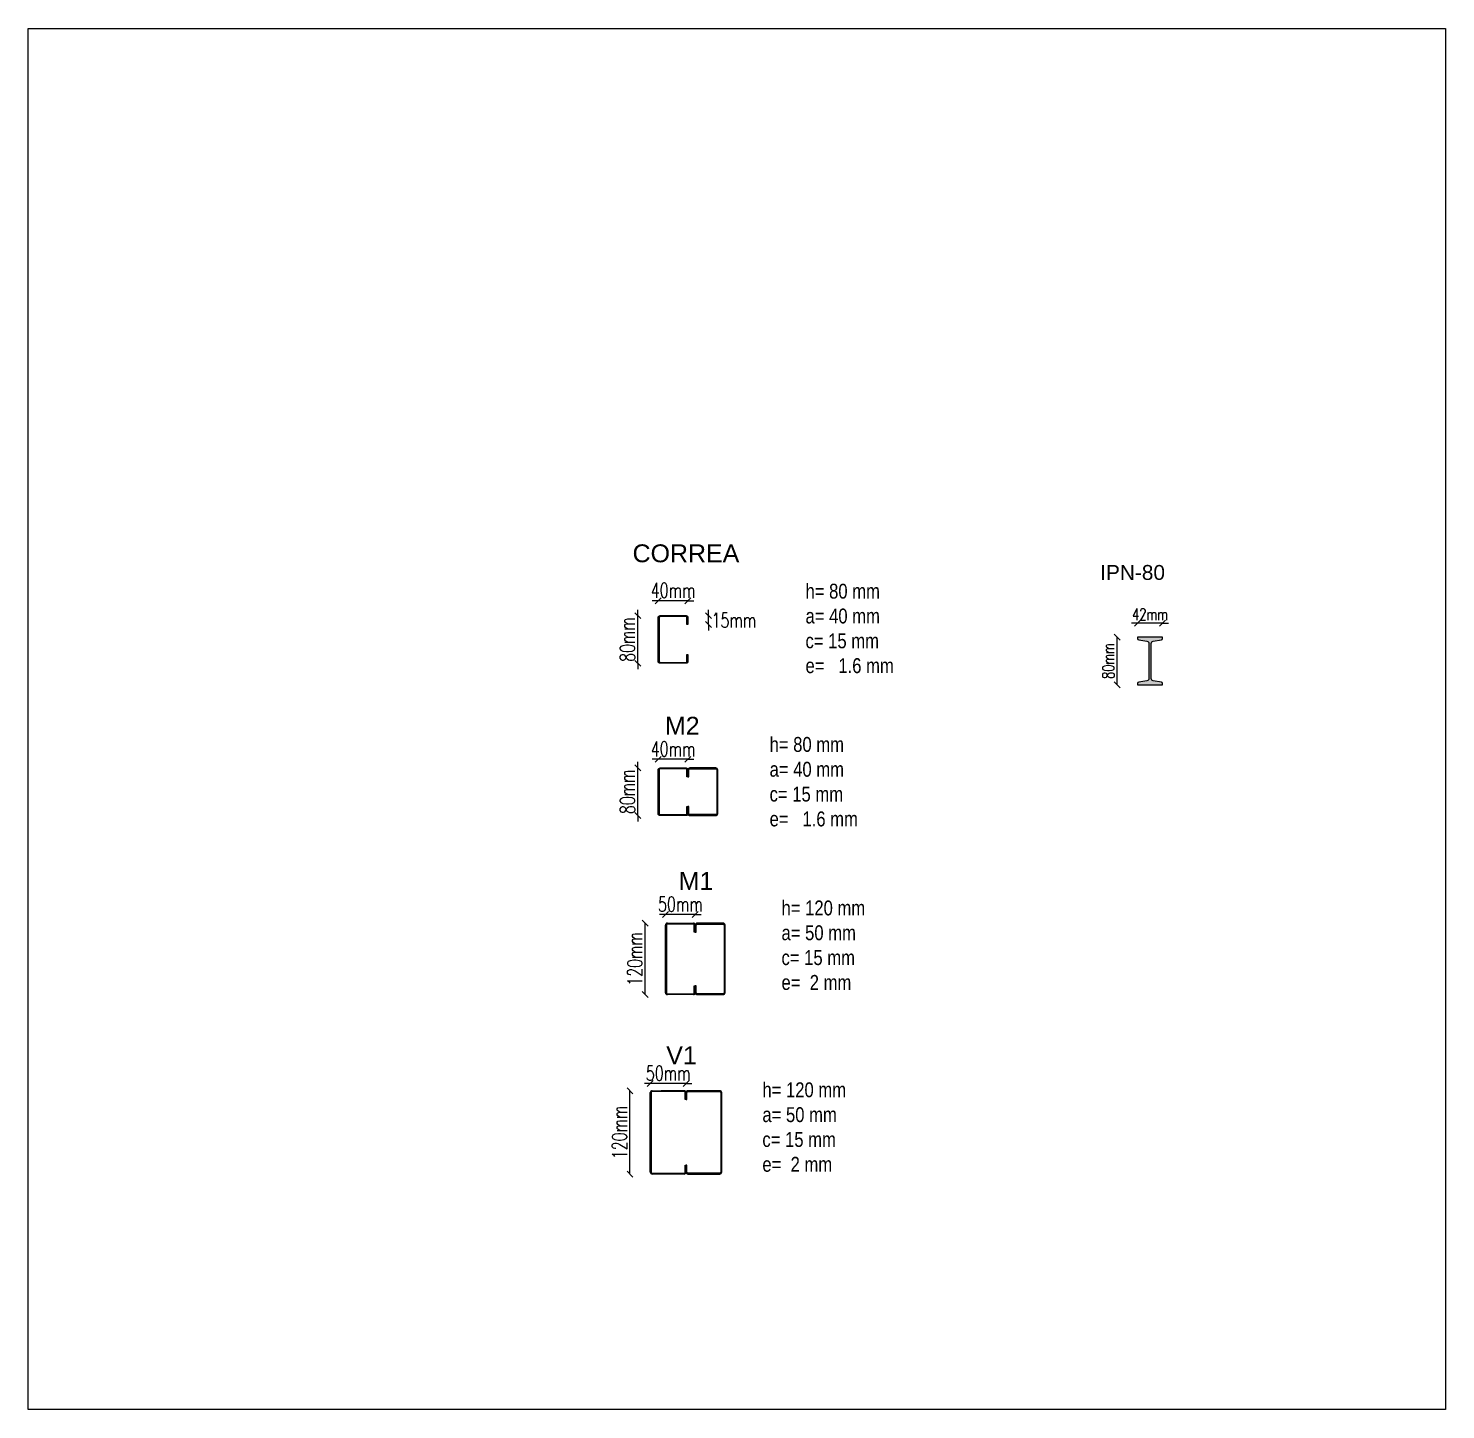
# Model space of a CAD drawing. Header units: millimetres. Extents: x 167 to 347, y -139 to 78.
# Drawn here: x 243.352 to 245.732, y -20.364 to -18.046 of the extents above; entities that cross this region are included whole.
import ezdxf

# ---------------------------------------------------------------- set-up
doc = ezdxf.new("R2010")
doc.units = ezdxf.units.MM
doc.header["$LTSCALE"] = 0.1
doc.header["$MEASUREMENT"] = 0
doc.header["$PDMODE"] = 3
doc.header["$PDSIZE"] = 0.1
doc.layers.get('DEFPOINTS').update_dxf_attribs({"color": 1})
doc.layers.add('00-COTAS', color=1, linetype='Continuous', lineweight=9)
doc.layers.add('SOMBRA', color=1, linetype='Continuous', lineweight=0)
doc.layers.add('CORREAS', color=170, linetype='Continuous')
doc.layers.add('ESTRUCTURAS', color=3, linetype='Continuous')
doc.styles.add('Arial30', font='arial.ttf', dxfattribs={"width": 0.8, "height": 0.3})
doc.styles.add('COTAS', font='ROMANS.shx', dxfattribs={"width": 0.7})
doc.dimstyles.new('COTA-20', dxfattribs={"dimscale": 1.75, "dimtxt": 0.015, "dimasz": 0.004, "dimexe": 0.08, "dimexo": 0.1, "dimgap": 0.005, "dimtad": 1, "dimzin": 0, "dimdsep": 46, "dimtxsty": 'COTAS', "dimblk": 'DOT', "dimcen": 0.1, "dimse1": 1, "dimse2": 1, "dimclrd": 256, "dimclre": 256, "dimclrt": 256, "dimadec": 0, "dimazin": 0, "dimtfac": 1, "dimtix": 1, "dimtmove": 2, "dimatfit": 3, "dimldrblk": 'DOT', "dimfxl": 0, "dimtolj": 1, "dimtzin": 0, "dimarcsym": 0})

# ---------------------------------------------------------------- blocks, each defined once
blk = doc.blocks.new('_Oblique')
at = {"color": 0, "linetype": 'ByBlock', "lineweight": -2}
blk.add_line((-0.5, -0.5), (0.5, 0.5), dxfattribs=at)
blk = doc.blocks.new('*D6')
at = {"layer": '00-COTAS', "lineweight": -2, "transparency": 16777216}
for p, q in [((244.4097, -19.0068), (244.3997, -19.0068)), ((244.4597, -19.0068), (244.4097, -19.0068)), ((244.4597, -19.0068), (244.4697, -19.0068))]:
    blk.add_line(p, q, dxfattribs=at)
at = {"layer": 'DEFPOINTS', "color": 0, "transparency": 16777216}
for p in [(244.4097, -19.0068), (244.4097, -19.0432), (244.4597, -19.041)]:
    blk.add_point(p, dxfattribs=at)
at = {"layer": '00-COTAS', "lineweight": -2, "transparency": 16777216, "xscale": 0.01, "yscale": 0.01, "zscale": 0.01}
blk.add_blockref('_Oblique', (244.4097, -19.0068), dxfattribs=at)
at = {"layer": '00-COTAS', "lineweight": -2, "transparency": 16777216, "xscale": 0.01, "yscale": 0.01, "zscale": 0.01, "rotation": 180}
blk.add_blockref('_Oblique', (244.4597, -19.0068), dxfattribs=at)
at = {"layer": '00-COTAS', "transparency": 16777216, "insert": (244.4347, -18.9893), "char_height": 0.025, "attachment_point": 5, "style": 'COTAS'}
blk.add_mtext('\\A1;40mm', dxfattribs=at)
blk = doc.blocks.new('_Dot')
at = {"color": 0, "linetype": 'ByBlock', "lineweight": -2}
blk.add_line((-0.5, 0), (-1, 0), dxfattribs=at)
at = {"color": 0, "linetype": 'ByBlock', "const_width": 0.5}
blk.add_lwpolyline([(-0.25, 0, 1), (0.25, 0, 1)], format="xyb", close=True, dxfattribs=at)
blk = doc.blocks.new('*D7')
at = {"layer": '00-COTAS', "lineweight": -2, "transparency": 16777216}
for p, q in [((244.3756, -19.0319), (244.3756, -19.0219)), ((244.3756, -19.1119), (244.3756, -19.0319)), ((244.3756, -19.1119), (244.3756, -19.1219))]:
    blk.add_line(p, q, dxfattribs=at)
at = {"layer": 'DEFPOINTS', "color": 0, "transparency": 16777216}
for p in [(244.3756, -19.0319), (244.4192, -19.0319), (244.4192, -19.1119)]:
    blk.add_point(p, dxfattribs=at)
at = {"layer": '00-COTAS', "lineweight": -2, "transparency": 16777216, "xscale": 0.01, "yscale": 0.01, "zscale": 0.01}
for p, rotation in [((244.3756, -19.0319), 270), ((244.3756, -19.1119), 90)]:
    blk.add_blockref('_Oblique', p, dxfattribs=dict(at, rotation=rotation))
at = {"layer": '00-COTAS', "transparency": 16777216, "insert": (244.3581, -19.0719), "char_height": 0.025, "attachment_point": 5, "rotation": 90, "style": 'COTAS'}
blk.add_mtext('\\A1;80mm', dxfattribs=at)
blk = doc.blocks.new('*D8')
at = {"layer": '00-COTAS', "lineweight": -2, "transparency": 16777216}
for p, q in [((244.4943, -19.0319), (244.4943, -19.0219)), ((244.4943, -19.0469), (244.4943, -19.0319)), ((244.4943, -19.0469), (244.4943, -19.0569))]:
    blk.add_line(p, q, dxfattribs=at)
at = {"layer": 'DEFPOINTS', "color": 0, "transparency": 16777216}
for p in [(244.446, -19.0319), (244.4943, -19.0319), (244.4581, -19.0469)]:
    blk.add_point(p, dxfattribs=at)
at = {"layer": '00-COTAS', "lineweight": -2, "transparency": 16777216, "xscale": 0.01, "yscale": 0.01, "zscale": 0.01}
for p, rotation in [((244.4943, -19.0319), 270), ((244.4943, -19.0469), 90)]:
    blk.add_blockref('_Oblique', p, dxfattribs=dict(at, rotation=rotation))
at = {"layer": '00-COTAS', "transparency": 16777216, "insert": (244.5368, -19.0394), "char_height": 0.025, "attachment_point": 5, "style": 'COTAS'}
blk.add_mtext('\\A1;15mm', dxfattribs=at)
blk = doc.blocks.new('*D9')
at = {"layer": '00-COTAS', "lineweight": -2, "transparency": 16777216}
for p, q in [((244.3756, -19.2874), (244.3756, -19.2774)), ((244.3756, -19.3674), (244.3756, -19.2874)), ((244.3756, -19.3674), (244.3756, -19.3774))]:
    blk.add_line(p, q, dxfattribs=at)
at = {"layer": 'DEFPOINTS', "color": 0, "transparency": 16777216}
for p in [(244.3756, -19.2874), (244.4192, -19.2874), (244.4192, -19.3674)]:
    blk.add_point(p, dxfattribs=at)
at = {"layer": '00-COTAS', "lineweight": -2, "transparency": 16777216, "xscale": 0.01, "yscale": 0.01, "zscale": 0.01}
for p, rotation in [((244.3756, -19.2874), 270), ((244.3756, -19.3674), 90)]:
    blk.add_blockref('_Oblique', p, dxfattribs=dict(at, rotation=rotation))
at = {"layer": '00-COTAS', "transparency": 16777216, "insert": (244.3581, -19.3274), "char_height": 0.025, "attachment_point": 5, "rotation": 90, "style": 'COTAS'}
blk.add_mtext('\\A1;80mm', dxfattribs=at)
blk = doc.blocks.new('*D230')
at = {"layer": '00-COTAS', "lineweight": -2, "transparency": 16777216}
blk.add_line((244.388, -19.6679), (244.388, -19.5479), dxfattribs=at)
at = {"layer": 'DEFPOINTS', "color": 0, "transparency": 16777216}
for p in [(244.388, -19.5479), (244.4316, -19.5479), (244.4316, -19.6679)]:
    blk.add_point(p, dxfattribs=at)
at = {"layer": '00-COTAS', "lineweight": -2, "transparency": 16777216, "xscale": 0.01, "yscale": 0.01, "zscale": 0.01}
for p, rotation in [((244.388, -19.5479), 90), ((244.388, -19.6679), 270)]:
    blk.add_blockref('_Oblique', p, dxfattribs=dict(at, rotation=rotation))
at = {"layer": '00-COTAS', "transparency": 16777216, "insert": (244.3705, -19.6079), "char_height": 0.025, "attachment_point": 5, "rotation": 90, "style": 'COTAS'}
blk.add_mtext('\\A1;120mm', dxfattribs=at)
blk = doc.blocks.new('*D231')
at = {"layer": '00-COTAS', "lineweight": -2, "transparency": 16777216}
for p, q in [((244.422, -19.5335), (244.412, -19.5335)), ((244.472, -19.5335), (244.422, -19.5335)), ((244.472, -19.5335), (244.482, -19.5335))]:
    blk.add_line(p, q, dxfattribs=at)
at = {"layer": 'DEFPOINTS', "color": 0, "transparency": 16777216}
for p in [(244.422, -19.5335), (244.422, -19.5699), (244.472, -19.5677)]:
    blk.add_point(p, dxfattribs=at)
at = {"layer": '00-COTAS', "lineweight": -2, "transparency": 16777216, "xscale": 0.01, "yscale": 0.01, "zscale": 0.01}
blk.add_blockref('_Oblique', (244.422, -19.5335), dxfattribs=at)
at = {"layer": '00-COTAS', "lineweight": -2, "transparency": 16777216, "xscale": 0.01, "yscale": 0.01, "zscale": 0.01, "rotation": 180}
blk.add_blockref('_Oblique', (244.472, -19.5335), dxfattribs=at)
at = {"layer": '00-COTAS', "transparency": 16777216, "insert": (244.447, -19.516), "char_height": 0.025, "attachment_point": 5, "style": 'COTAS'}
blk.add_mtext('\\A1;50mm', dxfattribs=at)
blk = doc.blocks.new('*D232')
at = {"layer": '00-COTAS', "lineweight": -2, "transparency": 16777216}
blk.add_line((244.3624, -19.9691), (244.3624, -19.8292), dxfattribs=at)
at = {"layer": 'DEFPOINTS', "color": 0, "transparency": 16777216}
for p in [(244.3624, -19.8292), (244.3993, -19.8292), (244.406, -19.9691)]:
    blk.add_point(p, dxfattribs=at)
at = {"layer": '00-COTAS', "lineweight": -2, "transparency": 16777216, "xscale": 0.01, "yscale": 0.01, "zscale": 0.01}
for p, rotation in [((244.3624, -19.8292), 90), ((244.3624, -19.9691), 270)]:
    blk.add_blockref('_Oblique', p, dxfattribs=dict(at, rotation=rotation))
at = {"layer": '00-COTAS', "transparency": 16777216, "insert": (244.3449, -19.8991), "char_height": 0.025, "attachment_point": 5, "rotation": 90, "style": 'COTAS'}
blk.add_mtext('\\A1;120mm', dxfattribs=at)
blk = doc.blocks.new('*D233')
at = {"layer": '00-COTAS', "lineweight": -2, "transparency": 16777216}
for p, q in [((244.3965, -19.8171), (244.3865, -19.8171)), ((244.4565, -19.8171), (244.3965, -19.8171)), ((244.4565, -19.8171), (244.4665, -19.8171))]:
    blk.add_line(p, q, dxfattribs=at)
at = {"layer": 'DEFPOINTS', "color": 0, "transparency": 16777216}
for p in [(244.3965, -19.8171), (244.4565, -19.8441), (244.3965, -19.8534)]:
    blk.add_point(p, dxfattribs=at)
at = {"layer": '00-COTAS', "lineweight": -2, "transparency": 16777216, "xscale": 0.01, "yscale": 0.01, "zscale": 0.01}
blk.add_blockref('_Oblique', (244.3965, -19.8171), dxfattribs=at)
at = {"layer": '00-COTAS', "lineweight": -2, "transparency": 16777216, "xscale": 0.01, "yscale": 0.01, "zscale": 0.01, "rotation": 180}
blk.add_blockref('_Oblique', (244.4565, -19.8171), dxfattribs=at)
at = {"layer": '00-COTAS', "transparency": 16777216, "insert": (244.4265, -19.7996), "char_height": 0.025, "attachment_point": 5, "style": 'COTAS'}
blk.add_mtext('\\A1;50mm', dxfattribs=at)
blk = doc.blocks.new('*D241')
at = {"layer": '00-COTAS', "lineweight": -2, "transparency": 16777216}
for p, q in [((245.2146, -19.0447), (245.2046, -19.0447)), ((245.2566, -19.0447), (245.2146, -19.0447)), ((245.2566, -19.0447), (245.2666, -19.0447))]:
    blk.add_line(p, q, dxfattribs=at)
at = {"layer": 'DEFPOINTS', "color": 0, "transparency": 16777216}
for p in [(245.2146, -19.0447), (245.2146, -19.068), (245.2566, -19.068)]:
    blk.add_point(p, dxfattribs=at)
at = {"layer": '00-COTAS', "lineweight": -2, "transparency": 16777216, "xscale": 0.01, "yscale": 0.01, "zscale": 0.01}
blk.add_blockref('_Oblique', (245.2146, -19.0447), dxfattribs=at)
at = {"layer": '00-COTAS', "lineweight": -2, "transparency": 16777216, "xscale": 0.01, "yscale": 0.01, "zscale": 0.01, "rotation": 180}
blk.add_blockref('_Oblique', (245.2566, -19.0447), dxfattribs=at)
at = {"layer": '00-COTAS', "transparency": 16777216, "insert": (245.2356, -19.0297), "char_height": 0.02, "attachment_point": 5, "style": 'COTAS'}
blk.add_mtext('\\A1;42mm', dxfattribs=at)
blk = doc.blocks.new('*D242')
at = {"layer": '00-COTAS', "lineweight": -2, "transparency": 16777216}
blk.add_line((245.1806, -19.148), (245.1806, -19.068), dxfattribs=at)
at = {"layer": 'DEFPOINTS', "color": 0, "transparency": 16777216}
for p in [(245.1806, -19.068), (245.2146, -19.068), (245.2146, -19.148)]:
    blk.add_point(p, dxfattribs=at)
at = {"layer": '00-COTAS', "lineweight": -2, "transparency": 16777216, "xscale": 0.01, "yscale": 0.01, "zscale": 0.01}
for p, rotation in [((245.1806, -19.068), 90), ((245.1806, -19.148), 270)]:
    blk.add_blockref('_Oblique', p, dxfattribs=dict(at, rotation=rotation))
at = {"layer": '00-COTAS', "transparency": 16777216, "insert": (245.1656, -19.108), "char_height": 0.02, "attachment_point": 5, "rotation": 90, "style": 'COTAS'}
blk.add_mtext('\\A1;80mm', dxfattribs=at)
blk = doc.blocks.new('*D325')
at = {"layer": '00-COTAS', "lineweight": -2, "transparency": 16777216}
for p, q in [((244.4097, -19.273), (244.3997, -19.273)), ((244.4597, -19.273), (244.4097, -19.273)), ((244.4597, -19.273), (244.4697, -19.273))]:
    blk.add_line(p, q, dxfattribs=at)
at = {"layer": 'DEFPOINTS', "color": 0, "transparency": 16777216}
for p in [(244.4097, -19.273), (244.4097, -19.3094), (244.4597, -19.3072)]:
    blk.add_point(p, dxfattribs=at)
at = {"layer": '00-COTAS', "lineweight": -2, "transparency": 16777216, "xscale": 0.01, "yscale": 0.01, "zscale": 0.01}
blk.add_blockref('_Oblique', (244.4097, -19.273), dxfattribs=at)
at = {"layer": '00-COTAS', "lineweight": -2, "transparency": 16777216, "xscale": 0.01, "yscale": 0.01, "zscale": 0.01, "rotation": 180}
blk.add_blockref('_Oblique', (244.4597, -19.273), dxfattribs=at)
at = {"layer": '00-COTAS', "transparency": 16777216, "insert": (244.4347, -19.2555), "char_height": 0.025, "attachment_point": 5, "style": 'COTAS'}
blk.add_mtext('\\A1;40mm', dxfattribs=at)

msp = doc.modelspace()

# ---------------------------------------------------------------- hatches: boundary and pattern name
at = {"layer": 'SOMBRA', "true_color": 0x105689, "transparency": 33554610}
h = msp.add_hatch(color=146, dxfattribs=at)
h.dxf.hatch_style = 1
h.paths.add_polyline_path([(245.2566, -19.0705), (245.2566, -19.068), (245.2356, -19.068), (245.2146, -19.068), (245.2146, -19.0705, 0.374036), (245.2166, -19.0727), (245.2303, -19.0746, -0.374036), (245.2337, -19.0785), (245.2337, -19.1142), (245.2337, -19.1375, -0.374036), (245.2303, -19.1414), (245.2166, -19.1433, 0.374036), (245.2146, -19.1456), (245.2146, -19.148), (245.2356, -19.148), (245.2566, -19.148), (245.2566, -19.1456, 0.374036), (245.2546, -19.1433), (245.2409, -19.1414, -0.374036), (245.2376, -19.1375), (245.2376, -19.1142), (245.2376, -19.0785, -0.374036), (245.2409, -19.0746), (245.2546, -19.0727, 0.374036)])

# ---------------------------------------------------------------- linework, layer by layer
msp.add_lwpolyline([(243.3521, -18.0463), (245.732, -18.0463), (245.732, -20.3643), (243.3521, -20.3643)], close=True)
at = {"layer": 'CORREAS'}
for p, q in [((244.422, -19.5906), (244.422, -19.5511)), ((244.4236, -19.5511), (244.4236, -19.5906)), ((244.4252, -19.5479), (244.4379, -19.5479)), ((244.4379, -19.5495), (244.4252, -19.5495)), ((244.4379, -19.5479), (244.4401, -19.5479)), ((244.4401, -19.5495), (244.4379, -19.5495)), ((244.4401, -19.5479), (244.4688, -19.5479)), ((244.4688, -19.5495), (244.4401, -19.5495)), ((244.4688, -19.5479), (244.4688, -19.5479)), ((244.4688, -19.5479), (244.4688, -19.5479)), ((244.4688, -19.5495), (244.4688, -19.5495)), ((244.4688, -19.5495), (244.4688, -19.5495)), ((244.4704, -19.5629), (244.4704, -19.5511)), ((244.472, -19.5511), (244.472, -19.5629)), ((244.472, -19.5511), (244.472, -19.5629)), ((244.4736, -19.5629), (244.4736, -19.5511)), ((244.4752, -19.5479), (244.4752, -19.5479)), ((244.4752, -19.5479), (244.4752, -19.5479)), ((244.4752, -19.5495), (244.4752, -19.5495)), ((244.4752, -19.5495), (244.4752, -19.5495)), ((244.504, -19.5479), (244.4753, -19.5479)), ((244.4753, -19.5479), (244.4753, -19.5479)), ((244.4753, -19.5479), (244.4753, -19.5479)), ((244.4753, -19.5495), (244.4753, -19.5495)), ((244.4753, -19.5495), (244.4753, -19.5495)), ((244.4753, -19.5495), (244.504, -19.5495)), ((244.5062, -19.5479), (244.504, -19.5479)), ((244.504, -19.5495), (244.5062, -19.5495)), ((244.5189, -19.5479), (244.5062, -19.5479)), ((244.5062, -19.5495), (244.5189, -19.5495)), ((244.5205, -19.5511), (244.5205, -19.5906)), ((244.5221, -19.5906), (244.5221, -19.5511)), ((244.472, -19.5629), (244.4704, -19.5629)), ((244.472, -19.5629), (244.4736, -19.5629)), ((244.422, -19.6647), (244.422, -19.5906)), ((244.4236, -19.5906), (244.4236, -19.6647)), ((244.5205, -19.5906), (244.5205, -19.6647)), ((244.5221, -19.6647), (244.5221, -19.5906)), ((244.4704, -19.6647), (244.4704, -19.6529)), ((244.4704, -19.6529), (244.472, -19.6529)), ((244.472, -19.6529), (244.472, -19.6647)), ((244.4736, -19.6529), (244.472, -19.6529)), ((244.472, -19.6529), (244.472, -19.6647)), ((244.4736, -19.6647), (244.4736, -19.6529)), ((244.4252, -19.6663), (244.4379, -19.6663)), ((244.4379, -19.6679), (244.4252, -19.6679)), ((244.4379, -19.6663), (244.4401, -19.6663)), ((244.4401, -19.6679), (244.4379, -19.6679)), ((244.4401, -19.6663), (244.4688, -19.6663)), ((244.4688, -19.6679), (244.4401, -19.6679)), ((244.4688, -19.6663), (244.4688, -19.6663)), ((244.4688, -19.6663), (244.4688, -19.6663)), ((244.4688, -19.6679), (244.4688, -19.6679)), ((244.4688, -19.6679), (244.4688, -19.6679)), ((244.4752, -19.6663), (244.4752, -19.6663)), ((244.4752, -19.6663), (244.4752, -19.6663)), ((244.4752, -19.6679), (244.4752, -19.6679)), ((244.4752, -19.6679), (244.4752, -19.6679)), ((244.504, -19.6663), (244.4753, -19.6663)), ((244.4753, -19.6663), (244.4753, -19.6663)), ((244.4753, -19.6663), (244.4753, -19.6663)), ((244.4753, -19.6679), (244.4753, -19.6679)), ((244.4753, -19.6679), (244.4753, -19.6679)), ((244.4753, -19.6679), (244.504, -19.6679)), ((244.5062, -19.6663), (244.504, -19.6663)), ((244.504, -19.6679), (244.5062, -19.6679)), ((244.5189, -19.6663), (244.5062, -19.6663)), ((244.5062, -19.6679), (244.5189, -19.6679)), ((244.3965, -19.9659), (244.3965, -19.8323)), ((244.3981, -19.8323), (244.3981, -19.9659)), ((244.3997, -19.8291), (244.4123, -19.8291)), ((244.4123, -19.8307), (244.3997, -19.8307)), ((244.4123, -19.8291), (244.4145, -19.8291)), ((244.4145, -19.8307), (244.4123, -19.8307)), ((244.4145, -19.8291), (244.4533, -19.8291)), ((244.4533, -19.8291), (244.4145, -19.8291)), ((244.4533, -19.8307), (244.4145, -19.8307)), ((244.4433, -19.8291), (244.4433, -19.8291)), ((244.4433, -19.8291), (244.4433, -19.8291)), ((244.4433, -19.8307), (244.4433, -19.8307)), ((244.4433, -19.8307), (244.4433, -19.8307)), ((244.4549, -19.8441), (244.4549, -19.8323)), ((244.4565, -19.8441), (244.4549, -19.8441)), ((244.4565, -19.8323), (244.4565, -19.8441)), ((244.4565, -19.8323), (244.4565, -19.8441)), ((244.4565, -19.8441), (244.4581, -19.8441)), ((244.4581, -19.8441), (244.4581, -19.8323)), ((244.4984, -19.8291), (244.4597, -19.8291)), ((244.4597, -19.8291), (244.4984, -19.8291)), ((244.4597, -19.8307), (244.4984, -19.8307)), ((244.4697, -19.8291), (244.4697, -19.8291)), ((244.4697, -19.8291), (244.4697, -19.8291)), ((244.4697, -19.8307), (244.4697, -19.8307)), ((244.4697, -19.8307), (244.4697, -19.8307)), ((244.5006, -19.8291), (244.4984, -19.8291)), ((244.4984, -19.8307), (244.5006, -19.8307)), ((244.5133, -19.8291), (244.5006, -19.8291)), ((244.5006, -19.8307), (244.5133, -19.8307)), ((244.5149, -19.8323), (244.5149, -19.9659)), ((244.5165, -19.9659), (244.5165, -19.8323)), ((244.4549, -19.9659), (244.4549, -19.9541)), ((244.4549, -19.9541), (244.4565, -19.9541)), ((244.4565, -19.9541), (244.4565, -19.9659)), ((244.4581, -19.9541), (244.4565, -19.9541)), ((244.4565, -19.9541), (244.4565, -19.9659)), ((244.4581, -19.9659), (244.4581, -19.9541)), ((244.3997, -19.9675), (244.4123, -19.9675)), ((244.4123, -19.9691), (244.3997, -19.9691)), ((244.4123, -19.9675), (244.4145, -19.9675)), ((244.4145, -19.9691), (244.4123, -19.9691)), ((244.4145, -19.9675), (244.4533, -19.9675)), ((244.4533, -19.9691), (244.4145, -19.9691)), ((244.4433, -19.9675), (244.4433, -19.9675)), ((244.4433, -19.9675), (244.4433, -19.9675)), ((244.4433, -19.9691), (244.4433, -19.9691)), ((244.4433, -19.9691), (244.4433, -19.9691)), ((244.4984, -19.9675), (244.4597, -19.9675)), ((244.4597, -19.9691), (244.4984, -19.9691)), ((244.4697, -19.9675), (244.4697, -19.9675)), ((244.4697, -19.9675), (244.4697, -19.9675)), ((244.4697, -19.9691), (244.4697, -19.9691)), ((244.4697, -19.9691), (244.4697, -19.9691)), ((244.5006, -19.9675), (244.4984, -19.9675)), ((244.4984, -19.9691), (244.5006, -19.9691)), ((244.5133, -19.9675), (244.5006, -19.9675)), ((244.5006, -19.9691), (244.5133, -19.9691))]:
    msp.add_line(p, q, dxfattribs=at)
for points in [[(244.4253, -19.0335), (244.4129, -19.0335, 0.414214), (244.4113, -19.0351), (244.4113, -19.1087, 0.414214), (244.4129, -19.1103), (244.4253, -19.1103), (244.4565, -19.1103, 0.414214), (244.4581, -19.1087), (244.4581, -19.0969), (244.4597, -19.0969), (244.4597, -19.1087, -0.414214), (244.4565, -19.1119), (244.4253, -19.1119), (244.4129, -19.1119, -0.414214), (244.4097, -19.1087), (244.4097, -19.0351, -0.414214), (244.4129, -19.0319), (244.4253, -19.0319), (244.4565, -19.0319, -0.414214), (244.4597, -19.0351), (244.4597, -19.0469), (244.4581, -19.0469), (244.4581, -19.0351, 0.414214), (244.4565, -19.0335)], [(245.2356, -19.068), (245.2146, -19.068), (245.2146, -19.0705, 0.374036), (245.2166, -19.0727), (245.2303, -19.0746, -0.374036), (245.2337, -19.0785), (245.2337, -19.1142), (245.2337, -19.1375, -0.374036), (245.2303, -19.1414), (245.2166, -19.1433, 0.374036), (245.2146, -19.1456), (245.2146, -19.148), (245.2356, -19.148), (245.2566, -19.148), (245.2566, -19.1456, 0.374036), (245.2546, -19.1433), (245.2409, -19.1414, -0.374036), (245.2376, -19.1375), (245.2376, -19.1142), (245.2376, -19.0785, -0.374036), (245.2409, -19.0746), (245.2546, -19.0727, 0.374036), (245.2566, -19.0705), (245.2566, -19.068)], [(244.4277, -19.3674), (244.4256, -19.3674), (244.4129, -19.3674, -0.414214), (244.4097, -19.3642), (244.4097, -19.2906, -0.414214), (244.4129, -19.2874), (244.4256, -19.2874), (244.4277, -19.2874), (244.4565, -19.2874, -0.414214), (244.4597, -19.2906), (244.4597, -19.3024), (244.4581, -19.3024), (244.4581, -19.2906, 0.414214), (244.4565, -19.289), (244.4277, -19.289), (244.4256, -19.289), (244.4129, -19.289, 0.414214), (244.4113, -19.2906), (244.4113, -19.3642, 0.414214), (244.4129, -19.3658), (244.4256, -19.3658), (244.4277, -19.3658), (244.4565, -19.3658, 0.414214), (244.4581, -19.3642), (244.4581, -19.3524), (244.4597, -19.3524), (244.4597, -19.3642, -0.414214), (244.4565, -19.3674)], [(244.4916, -19.3674), (244.4938, -19.3674), (244.5065, -19.3674, 0.414214), (244.5097, -19.3642), (244.5097, -19.2906, 0.414214), (244.5065, -19.2874), (244.4938, -19.2874), (244.4916, -19.2874), (244.4629, -19.2874, 0.414214), (244.4597, -19.2906), (244.4597, -19.3024), (244.4613, -19.3024), (244.4613, -19.2906, -0.414214), (244.4629, -19.289), (244.4916, -19.289), (244.4938, -19.289), (244.5065, -19.289, -0.414214), (244.5081, -19.2906), (244.5081, -19.3642, -0.414214), (244.5065, -19.3658), (244.4938, -19.3658), (244.4916, -19.3658), (244.4629, -19.3658, -0.414214), (244.4613, -19.3642), (244.4613, -19.3524), (244.4597, -19.3524), (244.4597, -19.3642, 0.414214), (244.4629, -19.3674)]]:
    msp.add_lwpolyline(points, format="xyb", close=True, dxfattribs=at)
for centre, radius, start, end in [((244.4252, -19.5511), 0.0032, 90, 180), ((244.4252, -19.5511), 0.0016, 90, 180), ((244.4688, -19.5511), 0.0032, 0, 90), ((244.4688, -19.5511), 0.0016, 0, 90), ((244.4752, -19.5511), 0.0032, 90, 180), ((244.4752, -19.5511), 0.0016, 90, 180), ((244.5189, -19.5511), 0.0032, 0, 90), ((244.5189, -19.5511), 0.0016, 0, 90), ((244.4252, -19.6647), 0.0032, 180, 270), ((244.4252, -19.6647), 0.0016, 180, 270), ((244.4688, -19.6647), 0.0016, 270, 0), ((244.4688, -19.6647), 0.0032, 270, 0), ((244.4752, -19.6647), 0.0032, 180, 270), ((244.4752, -19.6647), 0.0016, 180, 270), ((244.5189, -19.6647), 0.0032, 270, 0), ((244.5189, -19.6647), 0.0016, 270, 360), ((244.3997, -19.8323), 0.0032, 90, 180), ((244.3997, -19.8323), 0.0016, 90, 180), ((244.4533, -19.8323), 0.0032, 0, 90), ((244.4533, -19.8323), 0.0016, 0, 90), ((244.4597, -19.8323), 0.0032, 90, 180), ((244.4597, -19.8323), 0.0016, 90, 180), ((244.5133, -19.8323), 0.0032, 0, 90), ((244.5133, -19.8323), 0.0016, 0, 90), ((244.3997, -19.9659), 0.0032, 180, 270), ((244.3997, -19.9659), 0.0016, 180, 270), ((244.4533, -19.9659), 0.0016, 270, 0), ((244.4533, -19.9659), 0.0032, 270, 0), ((244.4597, -19.9659), 0.0032, 180, 270), ((244.4597, -19.9659), 0.0016, 180, 270), ((244.5133, -19.9659), 0.0032, 270, 0), ((244.5133, -19.9659), 0.0016, 270, 360)]:
    msp.add_arc(centre, radius, start, end, dxfattribs=at)

# ---------------------------------------------------------------- texts
at = {"layer": 'ESTRUCTURAS', "style": 'Arial30'}
for s, height, p in [('CORREA', 0.03, (244.3667, -18.9423)), ('IPN-80', 0.025, (245.152, -18.9719)), ('M2', 0.03, (244.4211, -19.2316)), ('M1', 0.03, (244.4442, -19.4921)), ('V1', 0.03, (244.4233, -19.7847))]:
    msp.add_text(s, height=height, dxfattribs=at).set_placement(p)
at = {"layer": 'ESTRUCTURAS', "char_height": 0.025, "width": 0.228288, "attachment_point": 1, "style": 'Arial30'}
for s, insert in [('h= 80 mm\\Pa= 40 mm\\Pc= 15 mm\\Pe=   1.6 mm', (244.6571, -18.9783)), ('h= 80 mm\\Pa= 40 mm\\Pc= 15 mm\\Pe=   1.6 mm', (244.5968, -19.2355)), ('h= 120 mm\\Pa= 50 mm\\Pc= 15 mm\\Pe=  2 mm', (244.6168, -19.5099)), ('h= 120 mm\\Pa= 50 mm\\Pc= 15 mm\\Pe=  2 mm', (244.5847, -19.8151))]:
    msp.add_mtext(s, dxfattribs=dict(at, insert=insert))

# ---------------------------------------------------------------- dimensions: what is measured, and where the dimension line sits
at = {"layer": '00-COTAS'}
for base, p1, p2, angle, text, picture, middle in [((244.4097, -19.0068), (244.4597, -19.041), (244.4097, -19.0432), 180, '40mm', '*D6', (244.4347, -18.9893)), ((244.4097, -19.273), (244.4597, -19.3072), (244.4097, -19.3094), 180, '40mm', '*D325', (244.4347, -19.2555)), ((244.388, -19.5479), (244.4316, -19.6679), (244.4316, -19.5479), 90, '120mm', '*D230', (244.3705, -19.6079)), ((244.3965, -19.8171), (244.4565, -19.8441), (244.3965, -19.8534), 180, '50mm', '*D233', (244.4265, -19.7996)), ((244.3624, -19.8292), (244.406, -19.9691), (244.3993, -19.8292), 90, '120mm', '*D232', (244.3449, -19.8991))]:
    dim = msp.add_linear_dim(base=base, p1=p1, p2=p2, angle=angle, text=text, dimstyle='COTA-20', override={"dimscale": 1, "dimtxt": 0.025, "dimasz": 0.01, "dimdec": 0, "dimlfac": 1000, "dimpost": 'mm', "dimblk1": 'Oblique', "dimblk2": 'Oblique', "dimsah": 1}, dxfattribs=at)
    dim.commit()
    dim.dimension.update_dxf_attribs({"geometry": picture, "text_midpoint": middle})
for base, p1, p2, angle, override, picture, middle in [((244.3756, -19.0319), (244.4192, -19.1119), (244.4192, -19.0319), 90, {"dimscale": 1, "dimtxt": 0.025, "dimasz": 0.01, "dimdec": 0, "dimlfac": 1000, "dimpost": 'mm', "dimblk1": 'Oblique', "dimblk2": 'Oblique', "dimsah": 1}, '*D7', (244.3581, -19.0719)), ((244.4943, -19.0319), (244.4581, -19.0469), (244.446, -19.0319), 90, {"dimscale": 1, "dimtxt": 0.025, "dimasz": 0.01, "dimtad": 2, "dimtih": 1, "dimdec": 0, "dimlfac": 1000, "dimpost": 'mm', "dimblk1": 'Oblique', "dimblk2": 'Oblique', "dimsah": 1}, '*D8', (244.5368, -19.0394)), ((245.2146, -19.0447), (245.2566, -19.068), (245.2146, -19.068), 180, {"dimscale": 1, "dimtxt": 0.02, "dimasz": 0.01, "dimdec": 0, "dimlfac": 1000, "dimpost": 'mm', "dimblk1": 'Oblique', "dimblk2": 'Oblique', "dimsah": 1}, '*D241', (245.2356, -19.0297)), ((245.1806, -19.068), (245.2146, -19.148), (245.2146, -19.068), 90, {"dimscale": 1, "dimtxt": 0.02, "dimasz": 0.01, "dimdec": 0, "dimlfac": 1000, "dimpost": 'mm', "dimblk1": 'Oblique', "dimblk2": 'Oblique', "dimsah": 1}, '*D242', (245.1656, -19.108)), ((244.3756, -19.2874), (244.4192, -19.3674), (244.4192, -19.2874), 90, {"dimscale": 1, "dimtxt": 0.025, "dimasz": 0.01, "dimdec": 0, "dimlfac": 1000, "dimpost": 'mm', "dimblk1": 'Oblique', "dimblk2": 'Oblique', "dimsah": 1}, '*D9', (244.3581, -19.3274)), ((244.422, -19.5335), (244.472, -19.5677), (244.422, -19.5699), 180, {"dimscale": 1, "dimtxt": 0.025, "dimasz": 0.01, "dimdec": 0, "dimlfac": 1000, "dimpost": 'mm', "dimblk1": 'Oblique', "dimblk2": 'Oblique', "dimsah": 1}, '*D231', (244.447, -19.516))]:
    dim = msp.add_linear_dim(base=base, p1=p1, p2=p2, angle=angle, dimstyle='COTA-20', override=override, dxfattribs=at)
    dim.commit()
    dim.dimension.update_dxf_attribs({"geometry": picture, "text_midpoint": middle})

doc.saveas('drawing.dxf')
